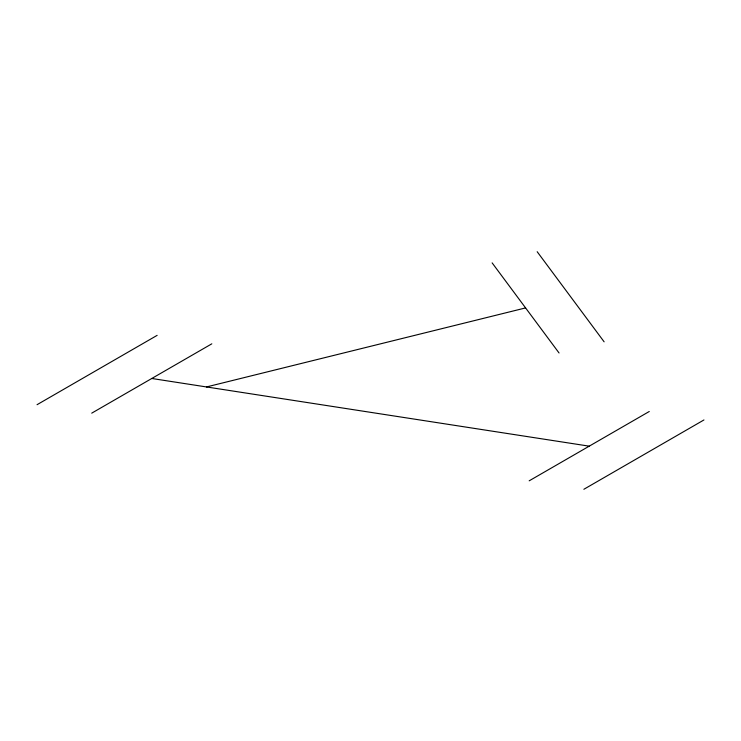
<?xml version="1.0" encoding="UTF-8"?>
<svg xmlns="http://www.w3.org/2000/svg" width="741" height="741" viewBox="0 0 741 741"><rect width="100%" height="100%" fill="white"/><g stroke="black" fill="none" stroke-linecap="round" stroke-linejoin="round"><path stroke-width="1.11" d="M37.05 404.697L157.138 335.358M91.727 413.154L211.815 343.824M529.185 480.826L649.264 411.496M583.862 489.282L703.95 419.952M206.452 386.95L525.591 307.923M151.775 378.484L589.225 446.165M537.179 251.718L604.119 341.823M492.126 262.87L559.057 352.985"/></g></svg>
